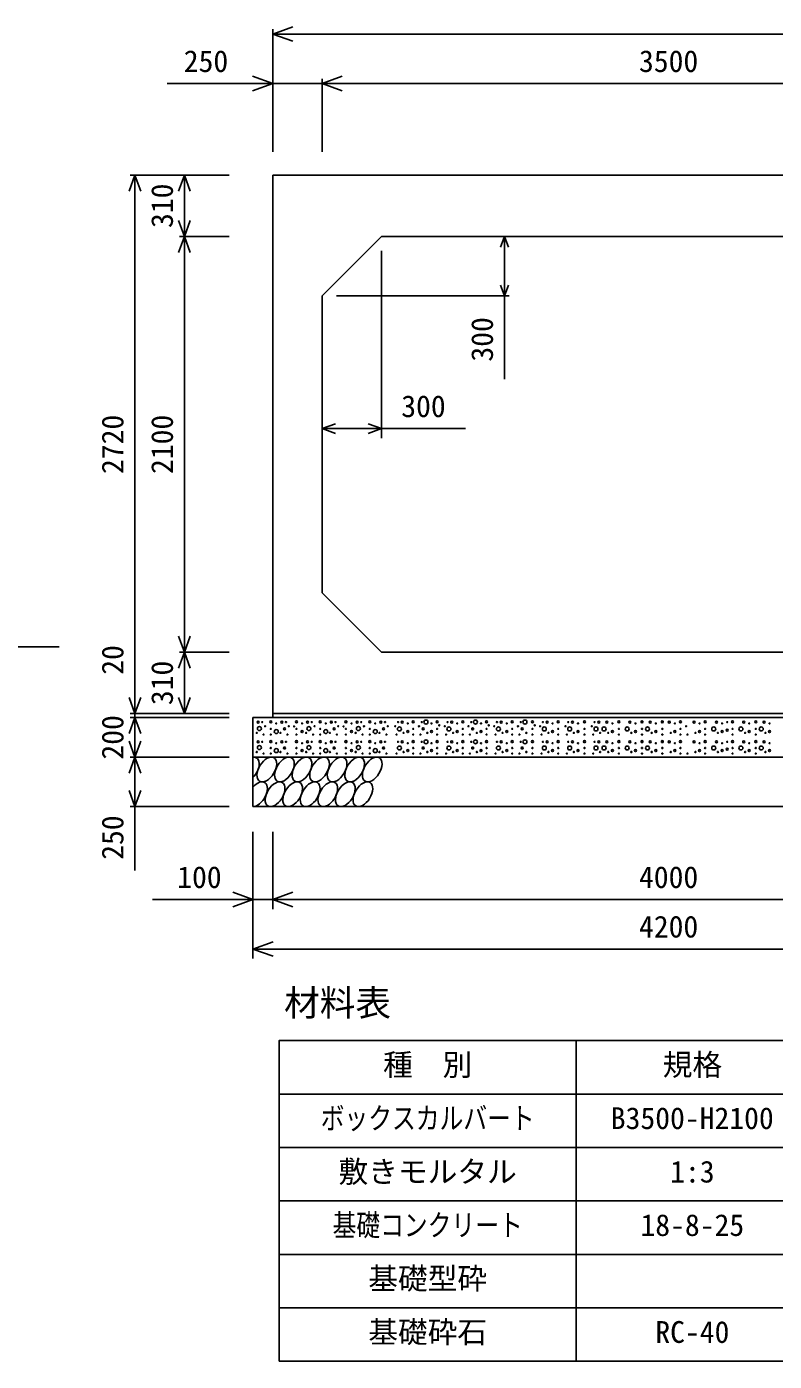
# Model space of a CAD drawing. Units: millimetres, scale not verified. Extents: x -100800 to 100800, y -35640 to 35640.
# Drawn here: x 61516 to 65293, y -24201 to -17460 of the extents above; entities that cross this region are included whole.
import ezdxf
from ezdxf.enums import TextEntityAlignment as Align

# ---------------------------------------------------------------- set-up
doc = ezdxf.new("R2010")
doc.units = ezdxf.units.MM
doc.header["$LTSCALE"] = 120
for name, color, linetype, lineweight in [('0-0_DIM', 7, 'Continuous', 25), ('0-2_HATCH', 6, 'Continuous', 25), ('0-3_HYO', 3, 'Continuous', 25), ('0-4_HYO2', 4, 'Continuous', 25), ('0-5_OUTLINE', 3, 'Continuous', 25), ('0-7_TXT', 7, 'Continuous', 25)]:
    doc.layers.add(name, color=color, linetype=linetype, lineweight=lineweight)
doc.styles.add('ＭＳ ゴシック', font='')
doc.styles.get('ＭＳ ゴシック').set_extended_font_data('MS Gothic')

msp = doc.modelspace()

# ---------------------------------------------------------------- linework, layer by layer
at = {"layer": '0-0_DIM'}
for p, q in [((62759.1, -17473.4), (62759.1, -18092)), ((62759.1, -17497.4), (66759.1, -17497.4)), ((63009.1, -17723.4), (63009.1, -18092)), ((62226.4, -17747.4), (62759.1, -17747.4)), ((62039, -18209.7), (62539.1, -18209.7)), ((62063, -18209.7), (62063, -20929.7)), ((62313, -18209.7), (62313, -18519.7)), ((62289, -18519.7), (62539.1, -18519.7)), ((62313, -20619.7), (62313, -18519.7)), ((63929.5, -18519.7), (63929.5, -18819.7)), ((63309.1, -18591.7), (63309.1, -19538.3)), ((63081.1, -18819.7), (63953.5, -18819.7)), ((63929.5, -19240.5), (63929.5, -18819.7)), ((63009.1, -19490.3), (63309.1, -19490.3)), ((63733.2, -19490.3), (63309.1, -19490.3)), ((59911.3, -20592.3), (61680.3, -20592.3)), ((62289, -20619.7), (62539.1, -20619.7)), ((62313, -20619.7), (62313, -20929.7)), ((62039, -20929.7), (62539.1, -20929.7)), ((62039, -20949.7), (62539.1, -20949.7)), ((62063, -20929.7), (62063, -20949.7)), ((62063, -21149.7), (62063, -20949.7)), ((62039, -21149.7), (62539.1, -21149.7)), ((62063, -21149.7), (62063, -21399.7)), ((62039, -21399.7), (62539.1, -21399.7)), ((62063, -21721.8), (62063, -21399.7)), ((62659.1, -22166.9), (62659.1, -21527.3)), ((62759.1, -21916.9), (62759.1, -21527.3)), ((62151.1, -21868.9), (62659.1, -21868.9)), ((62659.1, -21868.9), (62759.1, -21868.9)), ((62759.1, -21868.9), (66759.1, -21868.9)), ((62659.1, -22118.9), (66859.1, -22118.9))]:
    msp.add_line(p, q, dxfattribs=at)
for points in [[(62860.6, -17534.3), (62759.1, -17497.4), (62860.6, -17460.4)], [(62657.6, -17784.3), (62759.1, -17747.4), (62657.6, -17710.4)], [(63110.6, -17784.3), (63009.1, -17747.4), (63110.6, -17710.4)], [(62759.1, -17747.4), (63009.1, -17747.4), (66509.1, -17747.4), (66759.1, -17747.4)], [(62092.6, -18290.9), (62063, -18209.7), (62033.5, -18290.9)], [(62342.6, -18290.9), (62313, -18209.7), (62283.5, -18290.9)], [(62342.6, -18438.5), (62313, -18519.7), (62283.5, -18438.5)], [(62342.6, -18600.9), (62313, -18519.7), (62283.5, -18600.9)], [(63909.8, -18573.8), (63929.5, -18519.7), (63949.2, -18573.8)], [(63909.8, -18765.6), (63929.5, -18819.7), (63949.2, -18765.6)], [(63076.8, -19465.7), (63009.1, -19490.3), (63076.8, -19515)], [(63241.4, -19465.7), (63309.1, -19490.3), (63241.4, -19515)], [(62342.6, -20538.5), (62313, -20619.7), (62283.5, -20538.5)], [(62342.6, -20700.9), (62313, -20619.7), (62283.5, -20700.9)], [(62092.6, -20848.5), (62063, -20929.7), (62033.5, -20848.5)], [(62342.6, -20848.5), (62313, -20929.7), (62283.5, -20848.5)], [(62092.6, -21030.9), (62063, -20949.7), (62033.5, -21030.9)], [(62092.6, -21068.5), (62063, -21149.7), (62033.5, -21068.5)], [(62092.6, -21230.9), (62063, -21149.7), (62033.5, -21230.9)], [(62092.6, -21318.5), (62063, -21399.7), (62033.5, -21318.5)], [(62557.6, -21832), (62659.1, -21868.9), (62557.6, -21905.9)], [(62860.6, -21905.9), (62759.1, -21868.9), (62860.6, -21832)], [(62760.6, -22155.9), (62659.1, -22118.9), (62760.6, -22082)]]:
    msp.add_lwpolyline(points, dxfattribs=at)
at = {"layer": '0-2_HATCH'}
for centre, radius in [((63533.1, -20972.5), 10), ((63783.1, -20972.5), 10), ((64033.1, -20972.5), 10), ((62678.1, -21027.7), 2.5), ((62685.1, -20972.5), 5), ((62691.7, -21005.5), 10), ((62706.2, -20972.5), 2.5), ((62720.2, -20993.5), 2.5), ((62749.1, -20971.6), 5), ((62749.1, -21007.5), 2.5), ((62777.1, -21020.7), 10), ((62777.1, -20979.5), 2.5), ((62798.1, -21027.7), 2.5), ((62805.1, -20972.5), 5), ((62819.2, -21007.5), 5), ((62826.2, -20972.5), 2.5), ((62840.2, -20993.5), 2.5), ((62866.7, -20994.4), 2.5), ((62879.1, -20971.6), 5), ((62879.1, -21007.5), 2.5), ((62907.1, -21020.7), 5), ((62907.1, -20979.5), 2.5), ((62928.1, -21027.7), 2.5), ((62935.1, -20972.5), 5), ((62941.7, -21005.5), 10), ((62956.2, -20972.5), 2.5), ((62970.2, -20993.5), 2.5), ((62999.1, -20971.6), 5), ((62999.1, -21007.5), 2.5), ((63027.1, -21020.7), 10), ((63027.1, -20979.5), 2.5), ((63048.1, -21027.7), 2.5), ((63055.1, -20972.5), 5), ((63069.2, -21007.5), 5), ((63076.2, -20972.5), 2.5), ((63090.2, -20993.5), 2.5), ((63116.7, -20994.4), 2.5), ((63129.1, -20971.6), 5), ((63129.1, -21007.5), 2.5), ((63157.1, -21020.7), 5), ((63157.1, -20979.5), 2.5), ((63178.1, -21027.7), 2.5), ((63185.1, -20972.5), 5), ((63191.7, -21005.5), 10), ((63206.2, -20972.5), 2.5), ((63220.2, -20993.5), 2.5), ((63249.1, -20971.6), 5), ((63249.1, -21007.5), 2.5), ((63277.1, -21020.7), 10), ((63277.1, -20979.5), 2.5), ((63298.1, -21027.7), 2.5), ((63305.1, -20972.5), 5), ((63319.2, -21007.5), 5), ((63326.2, -20972.5), 2.5), ((63340.2, -20993.5), 2.5), ((63378, -20993.5), 2.5), ((63399, -21007.5), 10), ((63392, -20972.5), 2.5), ((63413.1, -20972.5), 5), ((63420.1, -21027.7), 2.5), ((63441.1, -21020.7), 5), ((63441.1, -20979.5), 2.5), ((63469.1, -20971.6), 5), ((63469.1, -21007.5), 2.5), ((63498, -20993.5), 2.5), ((63512, -20972.5), 2.5), ((63519, -21007.5), 5), ((63540.1, -21027.7), 2.5), ((63561.1, -21020.7), 5), ((63561.1, -20979.5), 2.5), ((63589.1, -20971.6), 5), ((63589.1, -21007.5), 2.5), ((63600.5, -20989.2), 2.5), ((63628, -20993.5), 2.5), ((63649, -21007.5), 10), ((63642, -20972.5), 2.5), ((63663.1, -20972.5), 5), ((63670.1, -21027.7), 2.5), ((63691.1, -21020.7), 5), ((63691.1, -20979.5), 2.5), ((63719.1, -20971.6), 5), ((63719.1, -21007.5), 2.5), ((63748, -20993.5), 2.5), ((63762, -20972.5), 2.5), ((63769, -21007.5), 5), ((63790.1, -21027.7), 2.5), ((63811.1, -21020.7), 5), ((63811.1, -20979.5), 2.5), ((63839.1, -20971.6), 5), ((63839.1, -21007.5), 2.5), ((63850.5, -20989.2), 2.5), ((63878, -20993.5), 2.5), ((63899, -21007.5), 10), ((63892, -20972.5), 2.5), ((63913.1, -20972.5), 5), ((63920.1, -21027.7), 2.5), ((63941.1, -21020.7), 5), ((63941.1, -20979.5), 2.5), ((63969.1, -20971.6), 5), ((63969.1, -21007.5), 2.5), ((63998, -20993.5), 2.5), ((64012, -20972.5), 2.5), ((64019, -21007.5), 5), ((64040.1, -21027.7), 2.5), ((64071, -20971.6), 5), ((64071, -21007.5), 2.5), ((64082.3, -20989.2), 2.5), ((64109.8, -20993.5), 2.5), ((64130.9, -21007.5), 10), ((64123.9, -20972.5), 2.5), ((64144.9, -20972.5), 5), ((64151.9, -21027.7), 2.5), ((64172.9, -21020.7), 5), ((64172.9, -20979.5), 2.5), ((64201, -20971.6), 5), ((64201, -21007.5), 2.5), ((64237.9, -20993.5), 2.5), ((64258.9, -21007.5), 10), ((64251.9, -20972.5), 2.5), ((64272.9, -20972.5), 5), ((64280, -21027.7), 2.5), ((64301, -21020.7), 5), ((64301, -20979.5), 2.5), ((64333.9, -20971.6), 5), ((64333.9, -21007.5), 2.5), ((64370.8, -20993.5), 2.5), ((64391.9, -21007.5), 10), ((64384.8, -20972.5), 2.5), ((64405.9, -20972.5), 5), ((64412.9, -21027.7), 2.5), ((64432.5, -21007.5), 10), ((64446.5, -20972.5), 5), ((64453.6, -21027.7), 2.5), ((64474.6, -21020.7), 5), ((64474.6, -20979.5), 2.5), ((64507.5, -20971.6), 5), ((64507.5, -21007.5), 2.5), ((64549.4, -21007.5), 10), ((64563.4, -20972.5), 5), ((64570.4, -21027.7), 2.5), ((64591.4, -21020.7), 5), ((64591.4, -20979.5), 2.5), ((64624.3, -20971.6), 5), ((64624.3, -21007.5), 2.5), ((64652.1, -21007.5), 10), ((64666.1, -20972.5), 5), ((64673.1, -21027.7), 2.5), ((64694.1, -21020.7), 5), ((64694.1, -20979.5), 2.5), ((64727, -20971.6), 5), ((64727, -21007.5), 2.5), ((64762.3, -20972.5), 5), ((64769.3, -21027.7), 2.5), ((64790.3, -21020.7), 5), ((64790.3, -20979.5), 2.5), ((64818.4, -20971.6), 5), ((64818.4, -21007.5), 2.5), ((64847.2, -20993.5), 2.5), ((64887.1, -20972.5), 5), ((64894.1, -21027.7), 2.5), ((64915.1, -21020.7), 5), ((64915.1, -20979.5), 2.5), ((64943.2, -20971.6), 5), ((64943.2, -21007.5), 2.5), ((64986.5, -21007.5), 10), ((65000.5, -20972.5), 5), ((65007.5, -21027.7), 2.5), ((65028.6, -21020.7), 5), ((65028.6, -20979.5), 2.5), ((65054.7, -21013.7), 5), ((65054.7, -20972.5), 2.5), ((65082, -20971.6), 5), ((65082, -21007.5), 2.5), ((65123.9, -21007.5), 10), ((65137.9, -20972.5), 5), ((65145, -21027.7), 2.5), ((65166, -21020.7), 5), ((65166, -20979.5), 2.5), ((65198.9, -20971.6), 5), ((65198.9, -21007.5), 2.5), ((65226.6, -21007.5), 10), ((65240.6, -20972.5), 5), ((65247.6, -21027.7), 2.5), ((65268.7, -21020.7), 5), ((65268.7, -20979.5), 2.5), ((62685.1, -21072.5), 5), ((62691.7, -21101.6), 10), ((62706.2, -21072.5), 2.5), ((62713.2, -21035.6), 2.5), ((62749.1, -21071.6), 5), ((62749.1, -21035.6), 2.5), ((62777.1, -21079.5), 2.5), ((62805.1, -21072.5), 5), ((62819.2, -21103.6), 5), ((62826.2, -21072.5), 2.5), ((62833.2, -21035.6), 2.5), ((62879.1, -21071.6), 5), ((62879.1, -21035.6), 2.5), ((62907.1, -21079.5), 2.5), ((62935.1, -21072.5), 5), ((62941.7, -21101.6), 10), ((62956.2, -21072.5), 2.5), ((62963.2, -21035.6), 2.5), ((62999.1, -21071.6), 5), ((62999.1, -21035.6), 2.5), ((63027.1, -21079.5), 2.5), ((63055.1, -21072.5), 5), ((63069.2, -21103.6), 5), ((63076.2, -21072.5), 2.5), ((63083.2, -21035.6), 2.5), ((63129.1, -21071.6), 5), ((63129.1, -21035.6), 2.5), ((63157.1, -21079.5), 2.5), ((63185.1, -21072.5), 5), ((63191.7, -21101.6), 10), ((63206.2, -21072.5), 2.5), ((63213.2, -21035.6), 2.5), ((63249.1, -21071.6), 5), ((63249.1, -21035.6), 2.5), ((63277.1, -21079.5), 2.5), ((63305.1, -21072.5), 5), ((63319.2, -21103.6), 5), ((63326.2, -21072.5), 2.5), ((63333.2, -21035.6), 2.5), ((63385, -21035.6), 2.5), ((63399, -21103.6), 10), ((63392, -21072.5), 2.5), ((63413.1, -21072.5), 5), ((63441.1, -21079.5), 2.5), ((63469.1, -21071.6), 5), ((63469.1, -21035.6), 2.5), ((63505, -21035.6), 2.5), ((63512, -21072.5), 2.5), ((63519, -21103.6), 5), ((63533.1, -21072.5), 10), ((63561.1, -21079.5), 2.5), ((63589.1, -21071.6), 5), ((63589.1, -21035.6), 2.5), ((63635, -21035.6), 2.5), ((63649, -21103.6), 10), ((63642, -21072.5), 2.5), ((63663.1, -21072.5), 5), ((63691.1, -21079.5), 2.5), ((63719.1, -21071.6), 5), ((63719.1, -21035.6), 2.5), ((63755, -21035.6), 2.5), ((63762, -21072.5), 2.5), ((63769, -21103.6), 5), ((63783.1, -21072.5), 10), ((63811.1, -21079.5), 2.5), ((63839.1, -21071.6), 5), ((63839.1, -21035.6), 2.5), ((63885, -21035.6), 2.5), ((63899, -21103.6), 10), ((63892, -21072.5), 2.5), ((63913.1, -21072.5), 5), ((63941.1, -21079.5), 2.5), ((63969.1, -21071.6), 5), ((63969.1, -21035.6), 2.5), ((64005, -21035.6), 2.5), ((64012, -21072.5), 2.5), ((64019, -21103.6), 5), ((64033.1, -21072.5), 10), ((64071, -21071.6), 5), ((64071, -21035.6), 2.5), ((64116.8, -21035.6), 2.5), ((64130.9, -21103.6), 10), ((64123.9, -21072.5), 2.5), ((64144.9, -21072.5), 5), ((64172.9, -21079.5), 2.5), ((64201, -21071.6), 5), ((64201, -21035.6), 2.5), ((64244.9, -21035.6), 2.5), ((64258.9, -21103.6), 10), ((64251.9, -21072.5), 2.5), ((64272.9, -21072.5), 5), ((64301, -21079.5), 2.5), ((64333.9, -21071.6), 5), ((64333.9, -21035.6), 2.5), ((64377.8, -21035.6), 2.5), ((64391.9, -21103.6), 10), ((64384.8, -21072.5), 2.5), ((64405.9, -21072.5), 5), ((64432.5, -21103.6), 10), ((64446.5, -21072.5), 5), ((64474.6, -21079.5), 2.5), ((64507.5, -21071.6), 5), ((64507.5, -21035.6), 2.5), ((64549.4, -21103.6), 10), ((64563.4, -21072.5), 5), ((64591.4, -21079.5), 2.5), ((64624.3, -21071.6), 5), ((64624.3, -21035.6), 2.5), ((64652.1, -21103.6), 10), ((64666.1, -21072.5), 5), ((64694.1, -21079.5), 2.5), ((64727, -21071.6), 5), ((64727, -21035.6), 2.5), ((64762.3, -21072.5), 5), ((64790.3, -21079.5), 2.5), ((64818.4, -21071.6), 5), ((64818.4, -21035.6), 2.5), ((64854.2, -21035.6), 2.5), ((64887.1, -21072.5), 5), ((64915.1, -21079.5), 2.5), ((64943.2, -21071.6), 5), ((64943.2, -21035.6), 2.5), ((64986.5, -21103.6), 10), ((65000.5, -21072.5), 5), ((65028.6, -21079.5), 2.5), ((65054.7, -21072.5), 2.5), ((65082, -21071.6), 5), ((65082, -21035.6), 2.5), ((65123.9, -21103.6), 10), ((65137.9, -21072.5), 5), ((65166, -21079.5), 2.5), ((65198.9, -21071.6), 5), ((65198.9, -21035.6), 2.5), ((65226.6, -21103.6), 10), ((65240.6, -21072.5), 5), ((65268.7, -21079.5), 2.5), ((62678.1, -21123.8), 2.5), ((62713.2, -21131.6), 2.5), ((62749.1, -21103.6), 2.5), ((62749.1, -21131.6), 2.5), ((62777.1, -21116.8), 10), ((62798.1, -21123.8), 2.5), ((62833.2, -21131.6), 2.5), ((62879.1, -21103.6), 2.5), ((62879.1, -21131.6), 2.5), ((62907.1, -21116.8), 5), ((62928.1, -21123.8), 2.5), ((62963.2, -21131.6), 2.5), ((62999.1, -21103.6), 2.5), ((62999.1, -21131.6), 2.5), ((63027.1, -21116.8), 10), ((63048.1, -21123.8), 2.5), ((63083.2, -21131.6), 2.5), ((63129.1, -21103.6), 2.5), ((63129.1, -21131.6), 2.5), ((63157.1, -21116.8), 5), ((63178.1, -21123.8), 2.5), ((63213.2, -21131.6), 2.5), ((63249.1, -21103.6), 2.5), ((63249.1, -21131.6), 2.5), ((63277.1, -21116.8), 10), ((63298.1, -21123.8), 2.5), ((63333.2, -21131.6), 2.5), ((63385, -21131.6), 2.5), ((63420.1, -21123.8), 2.5), ((63441.1, -21116.8), 5), ((63469.1, -21103.6), 2.5), ((63469.1, -21131.6), 2.5), ((63505, -21131.6), 2.5), ((63540.1, -21123.8), 2.5), ((63561.1, -21116.8), 5), ((63589.1, -21103.6), 2.5), ((63589.1, -21131.6), 2.5), ((63635, -21131.6), 2.5), ((63670.1, -21123.8), 2.5), ((63691.1, -21116.8), 5), ((63719.1, -21103.6), 2.5), ((63719.1, -21131.6), 2.5), ((63755, -21131.6), 2.5), ((63790.1, -21123.8), 2.5), ((63811.1, -21116.8), 5), ((63839.1, -21103.6), 2.5), ((63839.1, -21131.6), 2.5), ((63885, -21131.6), 2.5), ((63920.1, -21123.8), 2.5), ((63941.1, -21116.8), 5), ((63969.1, -21103.6), 2.5), ((63969.1, -21131.6), 2.5), ((64005, -21131.6), 2.5), ((64040.1, -21123.8), 2.5), ((64071, -21103.6), 2.5), ((64071, -21131.6), 2.5), ((64116.8, -21131.6), 2.5), ((64151.9, -21123.8), 2.5), ((64172.9, -21116.8), 5), ((64201, -21103.6), 2.5), ((64201, -21131.6), 2.5), ((64244.9, -21131.6), 2.5), ((64280, -21123.8), 2.5), ((64301, -21116.8), 5), ((64333.9, -21103.6), 2.5), ((64333.9, -21131.6), 2.5), ((64377.8, -21131.6), 2.5), ((64412.9, -21123.8), 2.5), ((64453.6, -21123.8), 2.5), ((64474.6, -21116.8), 5), ((64507.5, -21103.6), 2.5), ((64507.5, -21131.6), 2.5), ((64570.4, -21123.8), 2.5), ((64591.4, -21116.8), 5), ((64624.3, -21103.6), 2.5), ((64624.3, -21131.6), 2.5), ((64673.1, -21123.8), 2.5), ((64694.1, -21116.8), 5), ((64727, -21103.6), 2.5), ((64727, -21131.6), 2.5), ((64769.3, -21123.8), 2.5), ((64790.3, -21116.8), 5), ((64818.4, -21103.6), 2.5), ((64818.4, -21131.6), 2.5), ((64854.2, -21131.6), 2.5), ((64894.1, -21123.8), 2.5), ((64915.1, -21116.8), 5), ((64943.2, -21103.6), 2.5), ((64943.2, -21131.6), 2.5), ((65007.5, -21123.8), 2.5), ((65028.6, -21116.8), 5), ((65054.7, -21109.8), 5), ((65082, -21103.6), 2.5), ((65082, -21131.6), 2.5), ((65145, -21123.8), 2.5), ((65166, -21116.8), 5), ((65198.9, -21103.6), 2.5), ((65198.9, -21131.6), 2.5), ((65247.6, -21123.8), 2.5), ((65268.7, -21116.8), 5)]:
    msp.add_circle(centre, radius, dxfattribs=at)
for centre, start_param, end_param in [((62640.8, -21212.2), 4.335544, 6.724593), ((62682.3, -21337.2), 3.496422, 7.58605)]:
    msp.add_ellipse(centre, major_axis=(36.4, 58.9), ratio=0.5792, start_param=start_param, end_param=end_param, dxfattribs=at)
for centre in [(62729.5, -21212.2), (62818.2, -21212.2), (62906.9, -21212.2), (62995.6, -21212.2), (63084.3, -21212.2), (63173, -21212.2), (63261.6, -21212.2), (62771, -21337.2), (62859.7, -21337.2), (62948.4, -21337.2), (63037.1, -21337.2), (63125.8, -21337.2), (63214.5, -21337.2)]:
    msp.add_ellipse(centre, major_axis=(36.4, 58.9), ratio=0.5792, dxfattribs=at)
at = {"layer": '0-3_HYO'}
for p, q in [((64291.6, -22581.4), (64291.6, -24201.4)), ((62791.6, -22851.4), (66726.6, -22851.4))]:
    msp.add_line(p, q, dxfattribs=at)
msp.add_lwpolyline([(62791.6, -24201.4), (66726.6, -24201.4), (66726.6, -22581.4), (62791.6, -22581.4)], close=True, dxfattribs=at)
at = {"layer": '0-4_HYO2'}
for p, q in [((62791.6, -23121.4), (66726.6, -23121.4)), ((62791.6, -23391.4), (66726.6, -23391.4)), ((62791.6, -23661.4), (66726.6, -23661.4)), ((62791.6, -23931.4), (66726.6, -23931.4))]:
    msp.add_line(p, q, dxfattribs=at)
at = {"layer": '0-5_OUTLINE'}
for p, q in [((62759.1, -20949.7), (62759.1, -18209.7)), ((63309.1, -18519.7), (63009.1, -18819.7)), ((63309.1, -18519.7), (66209.1, -18519.7)), ((63009.1, -20319.7), (63009.1, -18819.7)), ((63009.1, -20319.7), (63309.1, -20619.7)), ((66209.1, -20619.7), (63309.1, -20619.7)), ((62659.1, -20949.7), (62659.1, -21399.7)), ((62659.1, -20949.7), (66859.1, -20949.7)), ((66759.1, -20929.7), (62759.1, -20929.7)), ((62659.1, -21149.7), (66859.1, -21149.7)), ((62659.1, -21399.7), (66859.1, -21399.7))]:
    msp.add_line(p, q, dxfattribs=at)
msp.add_lwpolyline([(62759.1, -18209.7), (66759.1, -18209.7), (66759.1, -20949.7)], dxfattribs=at)

# ---------------------------------------------------------------- texts
at = {"layer": '0-0_DIM', "style": 'ＭＳ ゴシック'}
for s, p in [('250', (62309.8, -17722.4)), ('3500', (64609.1, -17722.4)), ('300', (63408.3, -19465.3)), ('100', (62276.7, -21843.9)), ('4000', (64609.1, -21843.9)), ('4200', (64609.1, -22093.9))]:
    msp.add_text(s, height=110, dxfattribs=at).set_placement(p, align=Align.BOTTOM_LEFT)
for s, p in [('310', (62288, -18477.2)), ('300', (63904.5, -19152)), ('2720', (62038, -19719.7)), ('2100', (62288, -19719.7)), ('20', (62038, -20733.8)), ('310', (62288, -20887.2)), ('200', (62038, -21162.2)), ('250', (62038, -21668.5))]:
    msp.add_text(s, height=110, rotation=90, dxfattribs=at).set_placement(p, align=Align.BOTTOM_LEFT)
at = {"layer": '0-7_TXT', "style": 'ＭＳ ゴシック'}
for s, height, p in [('材料表', 132, (62816.6, -22496.4)), ('種\u3000別', 110, (63316.6, -22791.4)), ('規格', 110, (64729.1, -22791.4)), ('B3500-H2100', 110, (64466.6, -23061.4)), ('敷きモルタル', 110, (63091.6, -23331.4)), ('1:3', 110, (64766.6, -23331.4)), ('18-8-25', 110, (64616.6, -23601.4)), ('基礎型砕', 110, (63241.6, -23871.4)), ('基礎砕石', 110, (63241.6, -24141.4)), ('RC-40', 110, (64691.6, -24141.4))]:
    msp.add_text(s, height=height, dxfattribs=at).set_placement(p, align=Align.BOTTOM_LEFT)
at = {"layer": '0-7_TXT', "style": 'ＭＳ ゴシック', "width": 0.8}
for s, p in [('ボックスカルバート', (63001.6, -23061.4)), ('基礎コンクリート', (63061.6, -23601.4))]:
    msp.add_text(s, height=110, dxfattribs=at).set_placement(p, align=Align.BOTTOM_LEFT)

doc.saveas('drawing.dxf')
